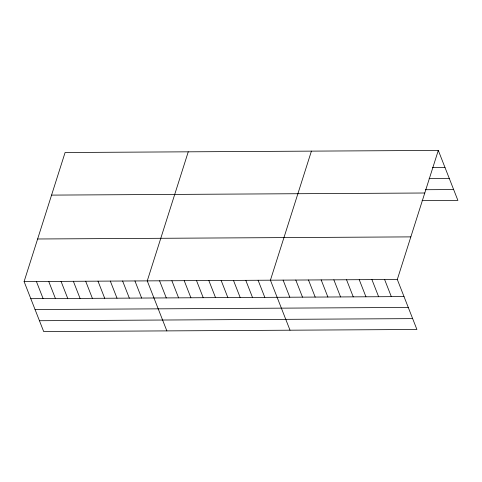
<?xml version="1.0" encoding="UTF-8"?>
<svg xmlns="http://www.w3.org/2000/svg" width="482" height="482" viewBox="0 0 482 482"><rect width="100%" height="100%" fill="white"/><g stroke="black" fill="none" stroke-linecap="round" stroke-linejoin="round"><path stroke-width="0.72" d="M438.301 150.414L397.307 279.476L416.906 329.483L43.699 331.586L24.1 281.578L65.094 152.517L438.301 150.414L457.9 200.422L422.069 200.626M188.251 151.824L147.257 280.886L166.856 330.893M311.414 151.131L270.42 280.193L290.013 330.194M432.318 167.591L445.007 167.519M429.107 178.491L449.26 178.376M425.281 189.721L453.646 189.565M51.568 195.108L424.775 193.005M37.626 238.988L410.839 236.885M24.1 281.578L397.307 279.476M30.8 298.677L404.012 296.581M35.059 309.54L408.266 307.438M39.44 320.723L412.652 318.626M384.618 279.548L391.324 296.647M371.929 279.62L378.629 296.719M359.241 279.693L365.94 296.792M346.552 279.765L353.252 296.864M333.863 279.831L340.563 296.936M321.175 279.903L327.874 297.008M308.486 279.976L315.186 297.081M295.797 280.048L302.497 297.147M283.109 280.12L289.809 297.219M258.099 280.259L264.805 297.364M245.784 280.331L252.49 297.43M233.469 280.397L240.175 297.502M221.154 280.47L227.853 297.569M208.839 280.536L215.538 297.641M196.523 280.608L203.223 297.707M184.208 280.675L190.908 297.78M171.893 280.747L178.593 297.846M159.572 280.813L166.278 297.918M134.942 280.952L141.642 298.057M122.627 281.024L129.327 298.123M110.312 281.09L117.012 298.195M97.997 281.163L104.696 298.262M85.682 281.229L92.381 298.334M73.366 281.301L80.066 298.4M61.045 281.368L67.751 298.472M48.73 281.44L55.436 298.539M36.415 281.506L43.115 298.611"/></g></svg>
